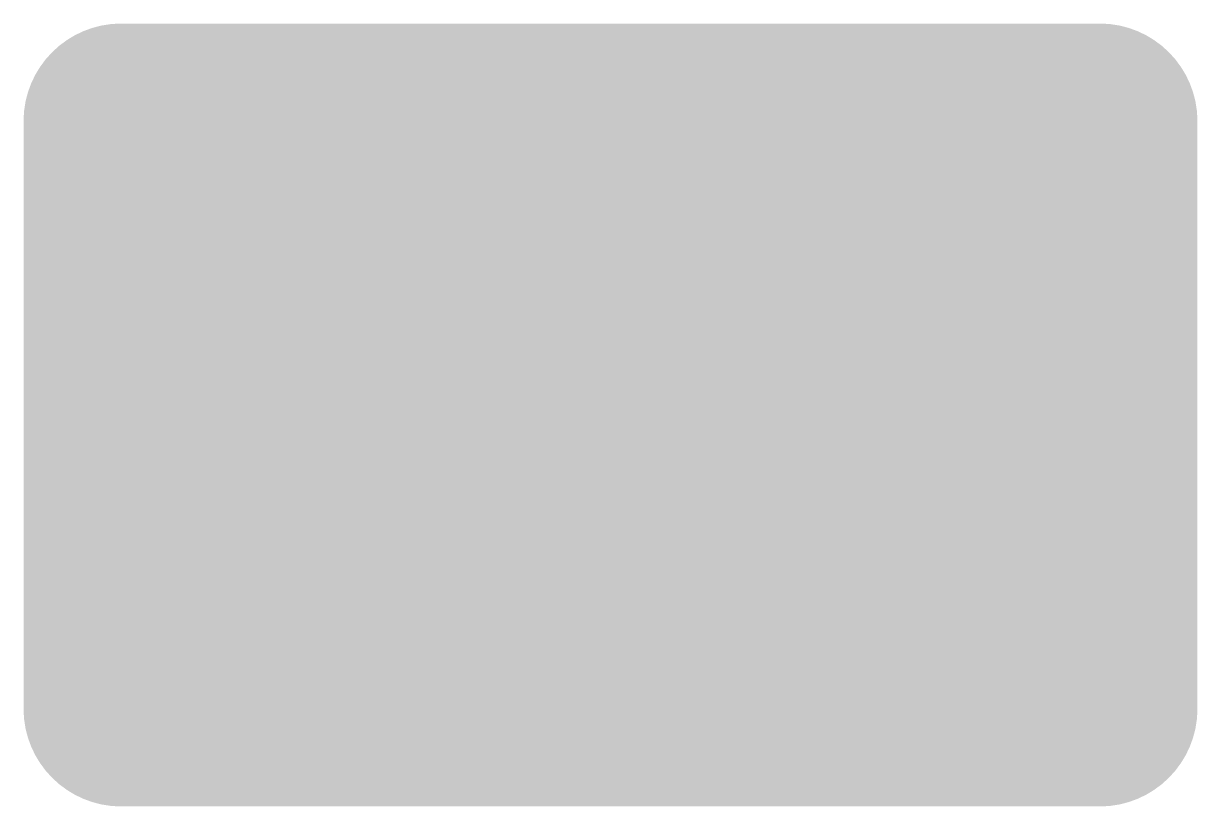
# Model space of a CAD drawing. Header units: inches. Extents: x 0 to 600, y 0 to 400.
import ezdxf

# ---------------------------------------------------------------- set-up
doc = ezdxf.new("R2010")
doc.units = ezdxf.units.IN
doc.header["$MEASUREMENT"] = 0
doc.layers.add('DIM', color=1, linetype='Continuous')
doc.layers.add('GSCOLORFILL', color=7, linetype='Continuous', lineweight=0)

# ---------------------------------------------------------------- blocks, each defined once
blk = doc.blocks.new('MR-GT-25B')
at = {"layer": 'GSCOLORFILL'}
h = blk.add_hatch(color=255, dxfattribs=at)
h.dxf.hatch_style = 1
edge = h.paths.add_edge_path()
edge.add_line((50, 0), (550.0000000000014, 0))
edge.add_arc((550.0000000000014, 50), 50, 270, 360)
edge.add_line((600.0000000000014, 50), (600.0000000000014, 350.0000000000007))
edge.add_arc((550.0000000000014, 350.0000000000007), 50, 0, 90)
edge.add_line((550.0000000000014, 400.0000000000007), (50, 400.0000000000008))
edge.add_arc((50, 350.0000000000008), 50, 90, 180)
edge.add_line((0, 350.0000000000008), (0, 50))
edge.add_arc((50, 50), 50, 180, 270)
at = {"layer": 'GSCOLORFILL', "linetype": 'Continuous', "true_color": 0x0a0a0a}
h = blk.add_hatch(color=28, dxfattribs=at)
edge = h.paths.add_edge_path(flags=16)
edge.add_line((50, 30), (550.0000000000014, 30))
edge.add_arc((550.0000000000014, 50), 20, 270, 360)
edge.add_line((570.0000000000014, 50), (570.0000000000014, 350.0000000000007))
edge.add_arc((550.0000000000014, 350.0000000000007), 20, 0, 90)
edge.add_line((550.0000000000014, 370.0000000000007), (50, 370.0000000000008))
edge.add_arc((50, 350.0000000000008), 20, 90, 180)
edge.add_line((30, 350.0000000000008), (30, 50))
edge.add_arc((50, 50), 20, 180, 270)
edge = h.paths.add_edge_path()
edge.add_line((50, 10), (550.0000000000014, 10))
edge.add_arc((550.0000000000014, 50), 40, 270, 360)
edge.add_line((590.0000000000014, 50), (590.0000000000014, 350.0000000000007))
edge.add_arc((550.0000000000014, 350.0000000000007), 40, 0, 90)
edge.add_line((550.0000000000014, 390.0000000000007), (50, 390.0000000000008))
edge.add_arc((50, 350.0000000000008), 40, 90, 180)
edge.add_line((10, 350.0000000000008), (10, 50))
edge.add_arc((50, 50), 40, 180, 270)
for points in [[(201.6500000000003, 272.5000000000014), (201.6500000000003, 296.2207871042709), (209.223085093998, 305.860911010868), (226.7918397728861, 272.5000000000014), (239.4500000000005, 272.5000000000014), (216.8011547932331, 315.5073800478214), (238.006007530437, 342.5000000000014), (223.7633441053465, 342.5000000000014), (201.6500000000003, 314.3509201311217), (201.6500000000003, 342.5000000000014), (190.4500000000005, 342.5000000000014), (190.4500000000005, 272.5000000000014)], [(294.7500000000007, 331.3000000000013), (262.5500000000004, 331.3000000000013), (262.5500000000004, 314.5000000000014), (282.904451539305, 314.5000000000014), (282.904451539305, 303.3000000000013), (262.5500000000004, 303.3000000000013), (262.5500000000004, 283.7000000000014), (294.7500000000007, 283.7000000000014), (294.7500000000007, 272.5000000000014), (251.3500000000006, 272.5000000000014), (251.3500000000006, 342.5000000000014), (294.7500000000007, 342.5000000000014)], [(350.0500000000004, 331.3000000000013), (317.8500000000001, 331.3000000000013), (317.8500000000001, 314.5000000000014), (338.2044515393047, 314.5000000000014), (338.2044515393047, 303.3000000000013), (317.8500000000001, 303.3000000000013), (317.8500000000001, 283.7000000000014), (350.0500000000004, 283.7000000000014), (350.0500000000004, 272.5000000000014), (306.6500000000003, 272.5000000000014), (306.6500000000003, 342.5000000000014), (350.0500000000004, 342.5000000000014)], [(389.9500000000005, 331.3000000000013, -1), (389.9500000000005, 314.5000000000014), (373.1535000000006, 314.5000000000014), (373.1535000000006, 303.3000000000013), (389.9500000000005, 303.3000000000013, 1), (389.9500000000005, 342.5000000000014), (361.9500000000005, 342.5000000000014), (361.9500000000005, 272.5000000000014), (373.1500000000003, 272.5000000000014), (373.1500000000003, 331.3000000000013)], [(56.90000000000055, 232.5000000000003), (66.00000000000045, 232.5000000000003), (66.00000000000045, 167.5000000000005), (56.90000000000055, 167.5000000000005)], [(89.28944020330982, 232.5000000000003), (80.30000000000064, 232.5000000000003), (80.30000000000064, 167.5000000000005), (89.40000000000055, 167.5000000000005), (89.40000000000055, 210.7250000000005), (109.5500000000006, 167.5000000000005), (116.7000000000003, 167.5000000000005), (116.7000000000003, 232.5000000000003), (107.6000000000004, 232.5000000000003), (107.6000000000004, 193.220895920003)], [(137.8250000000003, 223.4000000000004), (125.8000000000006, 223.4000000000004), (125.8000000000006, 232.5000000000003), (158.9500000000003, 232.5000000000003), (158.9500000000003, 223.4000000000004), (146.9250000000006, 223.4000000000004), (146.9250000000006, 167.5000000000005), (137.8250000000003, 167.5000000000005)], [(177.1500000000005, 176.6000000000004), (177.1500000000005, 197.4000000000004), (191.3897257795848, 197.4000000000004), (191.3897257795848, 206.5000000000003), (177.1500000000005, 206.5000000000003), (177.1500000000005, 223.4000000000004), (201.2000000000003, 223.4000000000004), (201.2000000000003, 232.5000000000003), (168.0500000000006, 232.5000000000003), (168.0500000000006, 167.5000000000005), (201.2000000000003, 167.5000000000005), (201.2000000000003, 176.6000000000004)], [(313.0000000000005, 176.6000000000004), (313.0000000000005, 197.4000000000004), (327.2397257795847, 197.4000000000004), (327.2397257795847, 206.5000000000005), (313.0000000000005, 206.5000000000005), (313.0000000000005, 223.4000000000004), (337.0500000000006, 223.4000000000004), (337.0500000000006, 232.5000000000003), (303.9000000000005, 232.5000000000003), (303.9000000000005, 167.5000000000005), (337.0500000000006, 167.5000000000005), (337.0500000000006, 176.6000000000004)], [(374.1000000000004, 217.0625000000005), (383.2000000000007, 217.0625000000005, 0.82750277744914), (351.2106126914664, 223.1557166301974, 0.190476190476191), (351.2106126914664, 176.8442833698035, 0.8275027774491397), (383.2000000000007, 182.9375000000005), (383.2000000000007, 184.7250000000005), (374.1000000000004, 184.7250000000004), (374.1000000000004, 182.9375000000005, -0.8275027774491389), (359.6734135667402, 180.1895787746175, -0.1904761904761902), (359.6734135667402, 219.8104212253834, -0.827502777449143)], [(403.0250000000005, 223.4000000000004), (391.0000000000005, 223.4000000000004), (391.0000000000005, 232.5000000000003), (424.1500000000005, 232.5000000000003), (424.1500000000005, 223.4000000000004), (412.1250000000005, 223.4000000000004), (412.1250000000005, 167.5000000000005), (403.0250000000005, 167.5000000000005)], [(433.2500000000005, 232.5000000000003), (442.3500000000004, 232.5000000000003), (442.3500000000004, 167.5000000000005), (433.2500000000005, 167.5000000000005)], [(515.6894402033099, 232.5000000000005), (506.7000000000003, 232.5000000000005), (506.7000000000003, 167.5000000000005), (515.8000000000002, 167.5000000000005), (515.8000000000002, 210.7250000000005), (535.9500000000003, 167.5000000000005), (543.1000000000004, 167.5000000000005), (543.1000000000004, 232.5000000000005), (534.0000000000005, 232.5000000000005), (534.0000000000005, 193.220895920003)], [(195.3270203116097, 109.6996422676859), (205.8500000000001, 113.5345996960967, 0.6740116141040636), (163.0524347178891, 115.0407608695648, 0.2166768782576793), (163.3693639607179, 69.26223404255279, 0.7444135620073883), (205.8500000000001, 75.36639262109315), (194.7728487731249, 77.02069631054633, -0.7444135620073911), (173.5325307534838, 73.96861702127626, -0.2166768782576797), (173.2797897117346, 110.4755434782605, -0.67401161410406)], [(232.45, 68.69999999999959), (264.6500000000003, 68.69999999999959), (264.6500000000003, 57.49999999999955), (221.2500000000002, 57.49999999999955), (221.2500000000002, 127.4999999999995), (232.45, 127.4999999999995)], [(318.5500000000004, 116.2999999999995), (286.3500000000001, 116.2999999999995), (286.3500000000001, 99.49999999999955), (306.7044515393047, 99.49999999999955), (306.7044515393047, 88.2999999999995), (286.3500000000001, 88.2999999999995), (286.3500000000001, 68.69999999999959), (318.5500000000004, 68.69999999999959), (318.5500000000004, 57.49999999999955), (275.1500000000003, 57.49999999999955), (275.1500000000003, 127.4999999999995), (318.5500000000004, 127.4999999999995)], [(324.1500000000003, 57.49999999999955), (347.9500000000005, 127.4999999999995), (359.8500000000001, 127.4999999999995), (383.6500000000003, 57.49999999999955), (371.8203396498463, 57.49999999999955), (353.9000000000003, 110.2068813230767), (346.3304647526795, 87.94354236036816), (361.4658384784618, 87.94354236036816), (365.2738384784618, 76.74354236036811), (342.5224647526795, 76.74354236036811), (335.9796603501543, 57.49999999999955)]]:
    blk.add_hatch(color=28, dxfattribs=at).paths.add_polyline_path(points)
h = blk.add_hatch(color=28, dxfattribs=at)
edge = h.paths.add_edge_path()
edge.add_line((221.3500000000004, 167.5000000000005), (212.2500000000005, 167.5000000000005))
edge.add_line((212.2500000000005, 167.5000000000005), (212.2500000000005, 232.5000000000005))
edge.add_line((212.2500000000005, 232.5000000000003), (233.1375297146828, 232.5000000000003))
edge.add_arc((233.1375297146828, 217.2250000000004), 15.27500000000008, 13.886540362629319, 90, ccw=False)
edge.add_arc((225.2500000000005, 215.2750000000004), 23.40000000000003, -13.886540362628978, 13.886540362628978, ccw=False)
edge.add_arc((233.1375297146833, 213.3250000000004), 15.27499999999997, 294.82206579769183, 346.1134596373708, ccw=False)
edge.add_line((239.5500000000006, 199.4611675630471), (248.6500000000005, 167.5000000000005))
edge.add_line((248.6500000000005, 167.5000000000005), (239.1883375445614, 167.5000000000005))
edge.add_line((239.1883375445614, 167.5000000000005), (230.4901258959535, 198.0500000000004))
edge.add_line((230.4901258959535, 198.0500000000004), (221.3500000000008, 198.0500000000004))
edge.add_line((221.3500000000004, 198.0500000000004), (221.3500000000004, 167.5000000000005))
edge = h.paths.add_edge_path(flags=16)
edge.add_arc((225.2500000000005, 215.2750000000004), 14.29999999999999, 346.113459637371, 373.886540362629)
edge.add_arc((233.1375297146833, 217.2250000000005), 6.174999999999911, 13.88654036262905, 90.00000000000105)
edge.add_line((233.1375297146828, 223.4000000000004), (221.3500000000004, 223.4000000000004))
edge.add_line((221.3500000000004, 223.4000000000004), (221.3500000000004, 207.1500000000004))
edge.add_line((221.3500000000004, 207.1500000000004), (233.1375297146828, 207.1500000000004))
edge.add_arc((233.1375297146833, 213.3250000000004), 6.174999999999976, 269.9999999999989, 346.113459637371)
h = blk.add_hatch(color=28, dxfattribs=at)
edge = h.paths.add_edge_path()
edge.add_arc((280.4228356974536, 186.6286459022642), 14.87284154758744, 180.0011023319557, 199.4302728605375)
edge.add_arc((276.3153340078452, 185.1798042920376), 10.51730344833651, 199.4306731221641, 229.3132975346703)
edge.add_arc((273.6499606727871, 182.0795736173447), 6.428826317238314, 229.31333716727, 251.0789478089865)
edge.add_arc((274.7796637812362, 185.3752173438243), 9.91271734382394, 251.0789531420705, 270.0000015710535)
edge.add_arc((274.7796640530437, 183.9467034833306), 8.484203483330184, 269.9999999999992, 317.2967268228841)
edge.add_arc((273.514477232266, 185.1143196662972), 10.205837951559, 317.2967203968088, 350.8629013352833)
edge.add_arc((271.2045094752375, 185.4858647164384), 12.54549535439424, 350.8628384800109, 360.0000545800241)
edge.add_arc((273.0496991834007, 185.4858747507535), 10.70030564622567, 1.026227997723051e-05, 37.88449467460035)
edge.add_arc((266.5863417839128, 180.4570844249291), 18.8895498735379, 37.88452434995614, 55.3909436475329)
edge.add_arc((65.26505547673833, -111.2711434600951), 373.3407020298201, 55.39051433858443, 57.10479834568897)
edge.add_arc((279.1921478056147, 219.4710658930278), 20.556759096345, 223.0172841904402, 237.1056168234498, ccw=False)
edge.add_arc((276.4281668694748, 216.8921790716003), 16.77651468062085, 180.0000021954298, 223.0175998065346, ccw=False)
edge.add_arc((276.3969597673072, 216.8921784287666), 16.74530757845309, 89.99992504952121, 180, ccw=False)
edge.add_arc((276.3969815997398, 217.4625816925194), 16.174904314686, 48.67847844868919, 89.99999974265342, ccw=False)
edge.add_arc((275.8564414807788, 216.8477556305847), 16.99355851922745, -4.820652691250871e-05, 48.67849640846413, ccw=False)
edge.add_line((292.8500000000004, 216.84774133284), (283.7500022196439, 216.84774133284))
edge.add_arc((275.8564312135177, 216.8477480307544), 7.893571006128808, 359.9999513829379, 408.6784975670903)
edge.add_arc((276.3969815997398, 217.4625816925193), 7.07490431468605, 48.67847844868929, 89.9999997426531)
edge.add_arc((276.3969657042508, 216.8921724842121), 7.64531352300981, 89.99988063731479, 179.9999554501092)
edge.add_arc((276.4281633756977, 216.8921784287668), 7.676511194454747, 180.0000000000013, 223.0176063416968)
edge.add_arc((279.1934226438443, 219.4724053065539), 11.45860447211222, 223.0175763293155, 237.1046652867563)
edge.add_arc((65.26773287330343, -111.2705206101938), 382.4386965950617, 55.39080169183768, 57.10508106737922, ccw=False)
edge.add_arc((266.5854527188935, 180.4562765398921), 27.99074766784783, 37.884712000945626, 55.39038506570961, ccw=False)
edge.add_arc((273.0496991834193, 185.4858747507568), 19.80030564620663, 5.54584102019362e-06, 37.88450831308933, ccw=False)
edge.add_arc((271.2045094761697, 185.4858647163695), 21.6454953534593, -9.137136022012726, 3.163417488849518e-05, ccw=False)
edge.add_arc((273.5144746663282, 185.1143204767445), 19.30584061363456, 317.2967268228765, 350.86289913066065, ccw=False)
edge.add_arc((274.7796637703577, 183.9467048336235), 17.58420483362309, 270.0000009210936, 317.2967242143024, ccw=False)
edge.add_arc((274.7796637812366, 185.3752173438312), 19.01271734383073, 251.0789553774679, 270.00000081910343, ccw=False)
edge.add_arc((273.6499557901161, 182.0795628347813), 15.52881453401795, 229.3133075165604, 251.0789578124975, ccw=False)
edge.add_arc((276.3153178716839, 185.1797920308563), 19.61728320750087, 199.4306414510034, 229.3133145559578, ccw=False)
edge.add_arc((280.4228027226718, 186.6286430941176), 23.97280857172688, 180.0006771802938, 199.4304335753967, ccw=False)
edge.add_line((256.4499941526192, 186.6283597588756), (265.5499941526186, 186.6283597588756))
h = blk.add_hatch(color=28, dxfattribs=at)
edge = h.paths.add_edge_path(flags=16)
edge.add_arc((529.2113281250004, 200.0000000000005), 64.7613281249999, 162.6717291337839, 197.3282708662161)
edge.add_arc((474.5250000000005, 182.9375000000005), 7.474999999999856, 197.3282708662163, 342.6717291337837)
edge.add_arc((419.8386718750007, 200.0000000000008), 64.76132812499979, 342.6717291337835, 377.3282708662157)
edge.add_arc((474.5250000000005, 217.0625000000003), 7.47500000000008, 17.32827086621588, 162.6717291337836)
edge = h.paths.add_edge_path()
edge.add_arc((474.5250000000005, 217.0625000000003), 16.57500000000002, 17.32827086621607, 162.6717291337839)
edge.add_arc((529.2113281250004, 200.0000000000005), 73.86132812500006, 162.6717291337839, 197.3282708662161)
edge.add_arc((474.5250000000005, 182.9375000000005), 16.57500000000003, 197.3282708662162, 342.6717291337837)
edge.add_arc((419.8386718750007, 200.0000000000005), 73.86132812499984, 342.6717291337838, 377.3282708662161)
h = blk.add_hatch(color=28, dxfattribs=at)
edge = h.paths.add_edge_path(flags=16)
edge.add_line((405.3499999587173, 116.2999999999994), (405.3499999587177, 99.49999999999955))
edge.add_line((405.3499999587177, 99.49999999999955), (420.7357411751575, 99.49999999999955))
edge.add_arc((420.7357411751575, 107.8999999999995), 8.399999999999977, 270, 450)
edge.add_line((420.7357411751575, 116.2999999999995), (405.3499999587173, 116.2999999999994))
edge = h.paths.add_edge_path()
edge.add_line((405.3499999587177, 57.49999999999955), (405.3499999587177, 88.2999999999995))
edge.add_line((405.3499999587177, 88.2999999999995), (418.4966220974331, 88.2999999999995))
edge.add_line((418.4966220974331, 88.2999999999995), (429.8174061160423, 57.49999999999955))
edge.add_line((429.8174061160423, 57.49999999999955), (441.7500000000002, 57.49999999999955))
edge.add_line((441.7500000000002, 57.49999999999955), (429.6424250160073, 90.44059041779587))
edge.add_arc((420.7357411751575, 107.8999999999995), 19.6, 297.0277923411995, 450)
edge.add_line((420.7357411751575, 127.4999999999995), (394.1500000000008, 127.4999999999995))
edge.add_line((394.1500000000008, 127.4999999999995), (394.1500000000003, 57.49999999999955))
edge.add_line((394.1500000000003, 57.49999999999955), (405.3499999587177, 57.49999999999955))

msp = doc.modelspace()

# ---------------------------------------------------------------- block references
at = {"layer": 'DIM', "color": 5}
msp.add_blockref('MR-GT-25B', (0, 0), dxfattribs=at)

doc.saveas('drawing.dxf')
